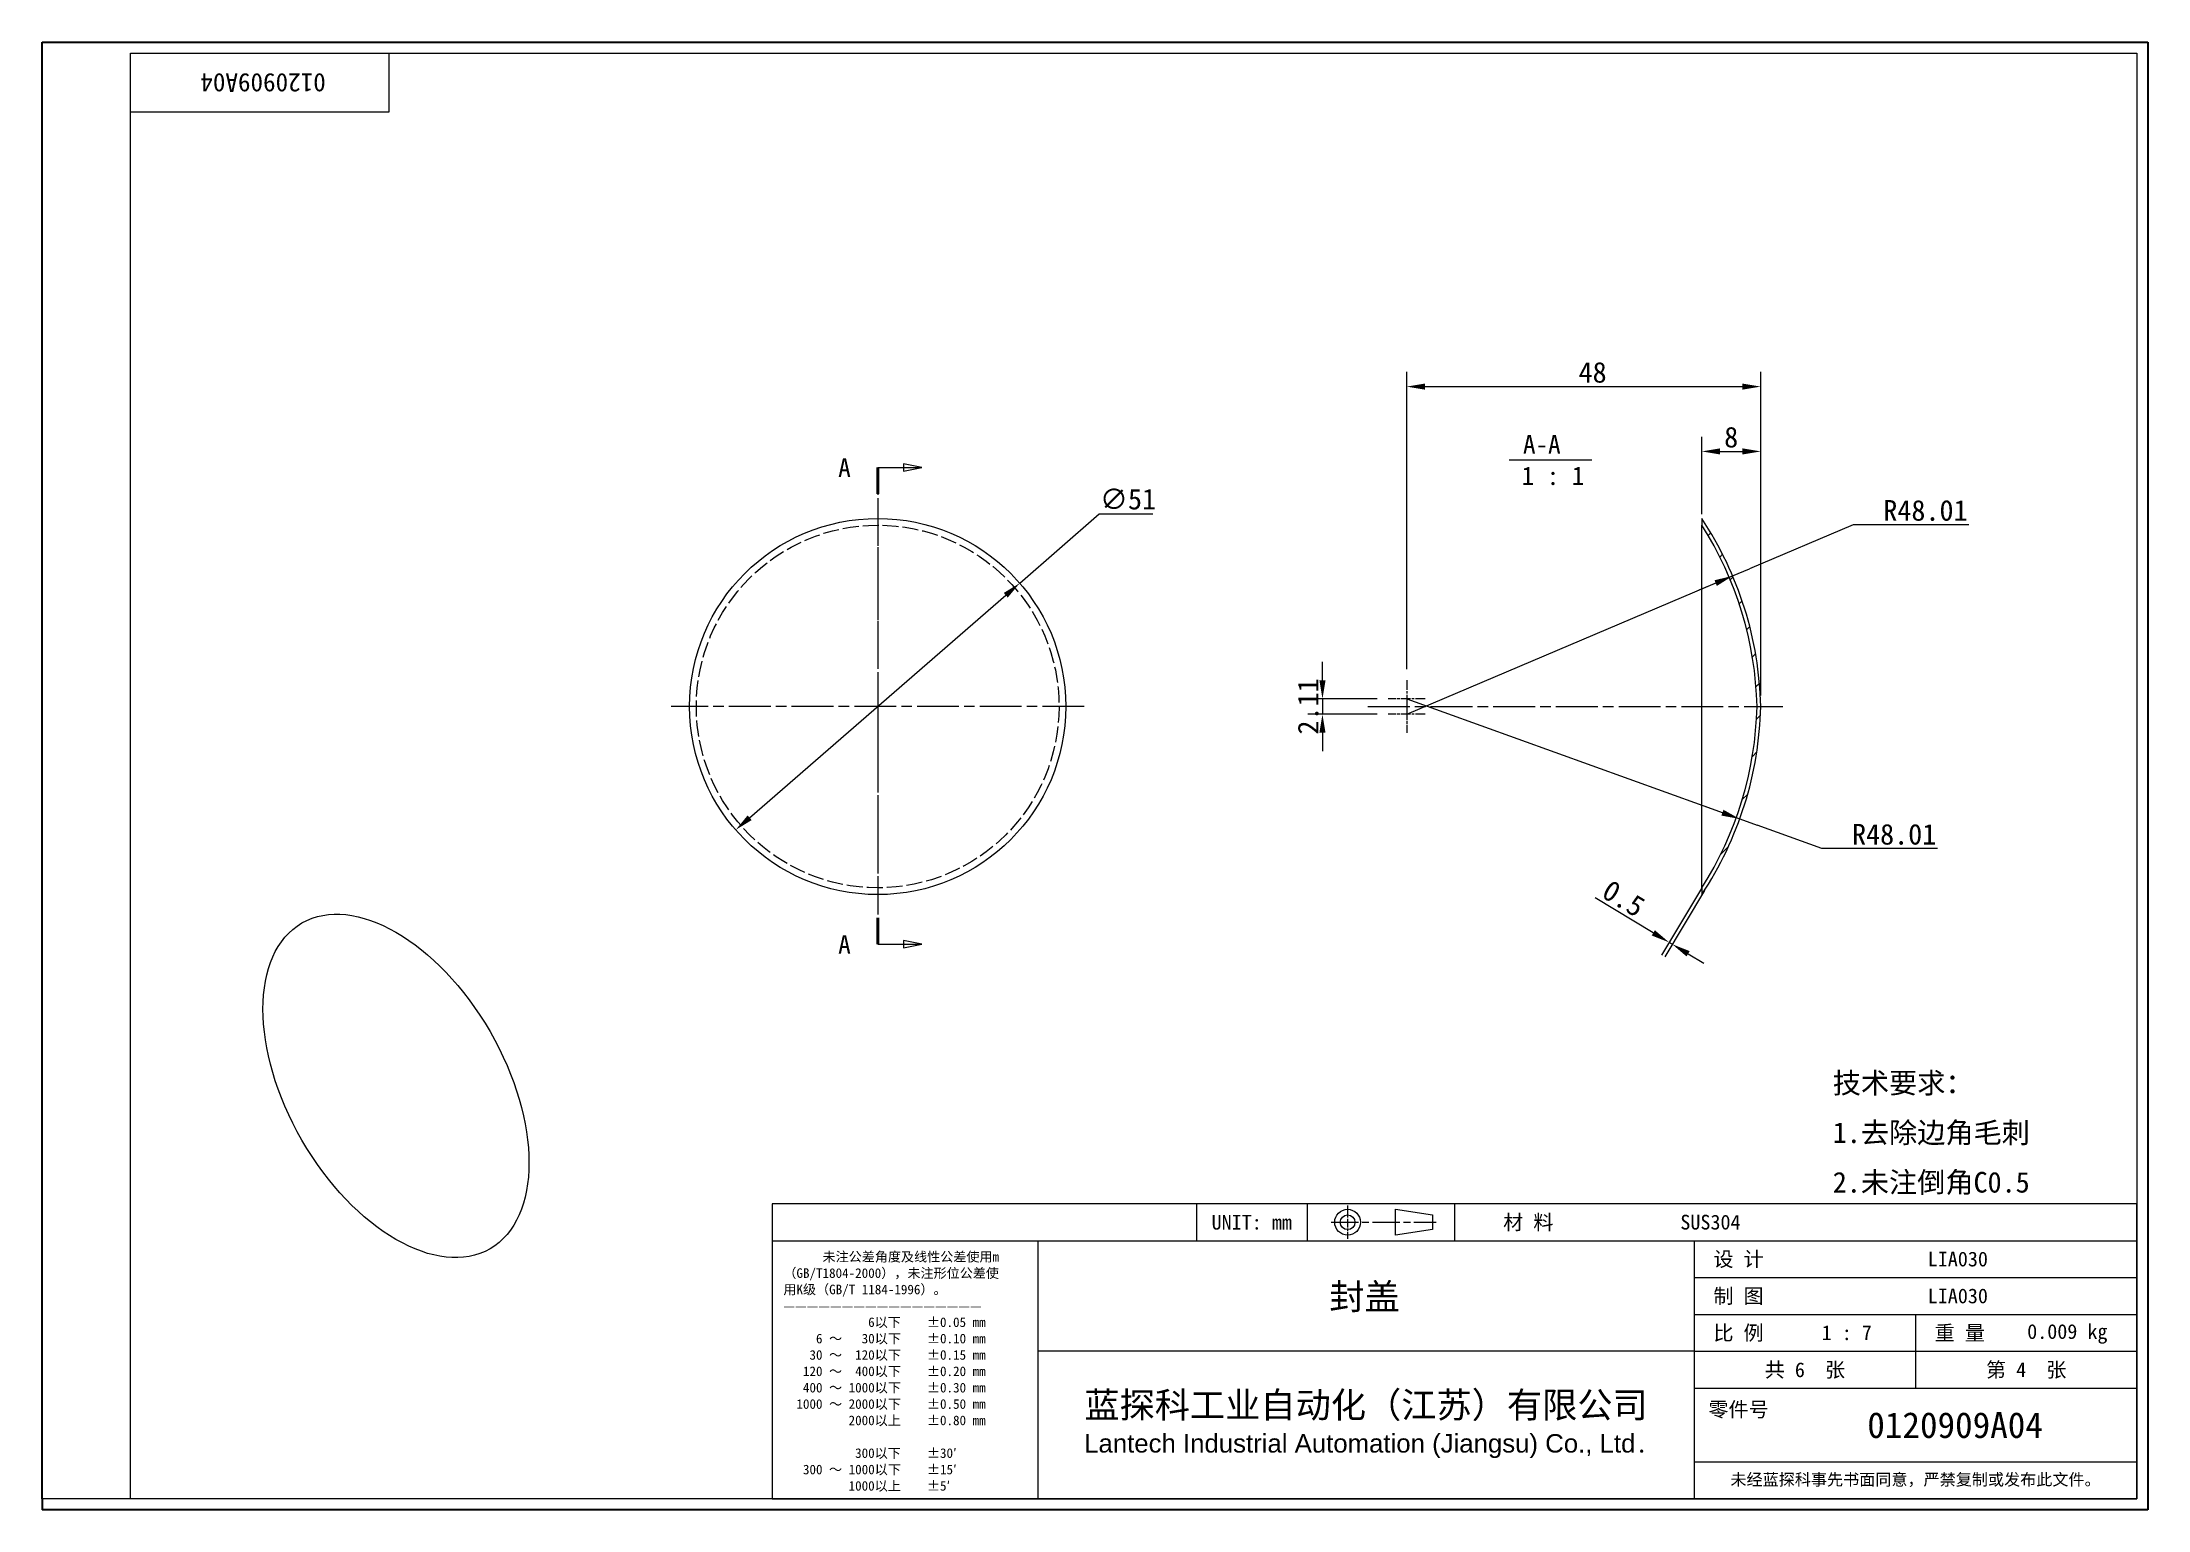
# Model space of a CAD drawing. Header units: millimetres. Extents: x 6 to 292, y 5 to 205.
import ezdxf
from ezdxf.enums import TextEntityAlignment as Align

# ---------------------------------------------------------------- set-up
doc = ezdxf.new("R2010")
doc.units = ezdxf.units.MM
doc.linetypes.add('CHAIN', pattern=[0.35429999999999995, 0.2362, -0.0295, 0.0591, -0.0295])
doc.linetypes.add('DASHED', pattern=[0.2067, 0.1654, -0.0413])
for name, color, linetype, lineweight in [('1', 7, 'Continuous', 18), ('剖面线 (ISO)', 7, 'Continuous', 18), ('可见 (ISO)', 7, 'Continuous', 25), ('图框 (ISO)', 7, 'Continuous', 35), ('标题 (ISO)', 7, 'Continuous', 25)]:
    doc.layers.add(name, color=color, linetype=linetype, lineweight=lineweight)
for name, color, linetype, lineweight, true_color in [('中心标记 (ISO)', 1, 'CHAIN', 18, 0xff0000), ('中心线 (ISO)', 1, 'CHAIN', 18, 0xff0000), ('剖切线 (ISO)', 7, 'CHAIN', 25, 0x008000), ('尺寸 (ISO)', 7, 'Continuous', 18, 0x008000), ('符号 (ISO)', 7, 'Continuous', 18, 0x008000), ('隐藏 (ISO)', 5, 'DASHED', 18, 0x0000ff)]:
    doc.layers.add(name, color=color, linetype=linetype, lineweight=lineweight, true_color=true_color)
doc.styles.add('HZ_33', font='simfang.ttf')
doc.styles.add('文本样式164', font='SimSun.ttf')
doc.styles.add('文本样式165', font='SimSun.ttf')
doc.styles.add('文本样式74', font='SimSun.ttf')
doc.styles.add('最新国标', font='simfang.ttf')
doc.styles.add('注释文本 (ISO)', font='simfang.ttf')
doc.dimstyles.new('默认 (GB)', dxfattribs={"dimtxt": 2.799999952316284, "dimasz": 2.5, "dimexe": 2, "dimexo": 1.5, "dimgap": 0.5, "dimtad": 1, "dimtoh": 1, "dimdsep": 46, "dimtxsty": '最新国标', "dimcen": 0.09, "dimdle": 10, "dimclrd": 256, "dimclre": 256, "dimclrt": 256, "dimaunit": 1, "dimadec": 3, "dimazin": 2, "dimtfac": 0.5357142686843872, "dimtdec": 3, "dimtmove": 0, "dimatfit": 3, "dimfxl": 0, "dimtolj": 1, "dimlwd": -1, "dimlwe": -1, "dimarcsym": 0})

# ---------------------------------------------------------------- blocks, each defined once
blk = doc.blocks.new('图框 最新国标')
at = {"layer": '图框 (ISO)'}
for p, q in [((5.999999999999996, 6.999999999999961), (5.999999999999979, 204.5000000000001)), ((5.999999999999979, 204.5000000000001), (291.4999999999999, 204.5000000000001)), ((291.4999999999999, 204.5000000000001), (291.5000000000001, 5.500000000000007)), ((5.999999999999996, 6.999999999999961), (5.999999999999996, 5.499999999999925)), ((5.999999999999996, 6.999999999999961), (5.999999999999996, 5.499999999999925)), ((291.5000000000001, 5.500000000000007), (5.999999999999979, 5.499999999999925))]:
    blk.add_line(p, q, dxfattribs=at)
at = {"layer": '图框 (ISO)', "color": 7, "linetype": 'Continuous', "lineweight": 25}
for p, q in [((17.99999999999978, 202.9999999999999), (290, 203.0000000000001)), ((17.99999999999971, 7.000000000000071), (17.99999999999978, 202.9999999999999)), ((17.99999999999978, 202.9999999999999), (289.9999999999999, 203.0000000000002)), ((52.99999999999977, 203.0000000000001), (52.99999999999977, 195.0000000000001)), ((290.0000000000001, 203.0000000000001), (290, 6.999999999999993)), ((289.9999999999999, 203.0000000000002), (290.0000000000001, 7.000000000000135)), ((52.99999999999977, 195.0000000000001), (17.99999999999978, 195.0000000000001)), ((290.0000000000001, 7.000000000000139), (5.999999999999979, 6.999999999999961)), ((290, 7.000000000000001), (17.99999999999969, 7.000000000000071))]:
    blk.add_line(p, q, dxfattribs=at)
at = {"layer": '图框 (ISO)', "style": '文本样式74'}
blk.add_attdef('零件代号_001', (44.4594969438627, 200.2499999999948), '', height=2.5, rotation=179.999999999966, dxfattribs=at)
blk = doc.blocks.new('标题栏 副本 副本 副本 最新国标')
at = {"layer": '标题 (ISO)'}
for p, q in [((381.9825300442657, -183.8442790827064), (196.9825300442657, -183.8442790827063)), ((196.9825300442657, -183.8442790827063), (196.9825300442657, -223.8442790827063)), ((254.4825300442657, -183.8442790827064), (254.4825300442657, -188.8442790827063)), ((269.4825300442657, -183.8442790827064), (269.4825300442657, -188.8442790827063)), ((281.4825300442657, -188.0942790827064), (281.4825300442657, -184.5942790827064)), ((281.4825300442657, -184.5942790827064), (286.4825300442657, -185.3442790827063)), ((286.4825300442657, -185.3442790827063), (286.4825300442657, -187.3442790827064)), ((289.4825300442657, -183.8442790827063), (289.4825300442657, -188.8442790827063)), ((381.9825300442658, -223.8442790827063), (381.9825300442657, -183.8442790827064)), ((383.4825300442657, -183.8442790827064), (383.4825300442657, -225.3442790827063)), ((286.4825300442657, -187.3442790827064), (281.4825300442657, -188.0942790827064)), ((196.9825300442657, -188.8442790827063), (381.9825300442657, -188.8442790827063)), ((232.9825300442657, -188.8442790827063), (232.9825300442657, -223.8442790827063)), ((321.9825300442658, -188.8442790827063), (321.9825300442658, -223.8442790827063)), ((321.9825300442658, -193.8442790827063), (381.9825300442657, -193.8442790827063)), ((321.9825300442658, -198.8442790827063), (381.9825300442657, -198.8442790827063)), ((351.9825300442658, -198.8442790827063), (351.9825300442658, -208.8442790827063)), ((321.9825300442658, -203.8442790827063), (232.9825300442657, -203.8442790827063)), ((321.9825300442658, -203.8442790827063), (381.9825300442657, -203.8442790827063)), ((321.9825300442658, -208.8442790827063), (381.9825300442658, -208.8442790827063)), ((321.9825300442658, -218.8442790827063), (381.9825300442658, -218.8442790827063)), ((196.9825300442657, -223.8442790827063), (381.9825300442658, -223.8442790827063)), ((383.4825300442657, -225.3442790827063), (196.9825300442657, -225.3442790827063))]:
    blk.add_line(p, q, dxfattribs=at)
at = {"layer": '标题 (ISO)', "linetype": 'CHAIN', "ltscale": 5.000333309173584}
blk.add_line((274.9825300442657, -184.0942790827063), (274.9825300442657, -188.5942790827064), dxfattribs=at)
at = {"layer": '标题 (ISO)', "linetype": 'CHAIN', "ltscale": 15.83460521697998}
blk.add_line((272.7325300442657, -186.3442790827064), (286.9825300442657, -186.3442790827064), dxfattribs=at)
at = {"layer": '标题 (ISO)'}
for radius in [1.75, 1]:
    blk.add_circle((274.9825300442657, -186.3442790827064), radius, dxfattribs=at)
at = {"layer": '1', "style": '文本样式164'}
for s, p in [('UNIT: mm', (261.9825300442657, -186.3442790827064)), ('材 料', (299.4825300442657, -186.3442790827064)), ('设 计', (327.9825300442658, -191.3442790827063)), ('制 图', (327.9825300442657, -196.3442790827063)), ('比 例', (327.9825300442658, -201.3442790827064)), ('重 量', (357.9825300442658, -201.3442790827063)), ('共 6  张', (336.9825300442658, -206.3442790827063)), ('第 4  张', (366.9825300442658, -206.3442790827064))]:
    blk.add_text(s, height=2.000000029802322, dxfattribs=at).set_placement(p, align=Align.MIDDLE_CENTER)
at = {"layer": '标题 (ISO)', "style": '注释文本 (ISO)'}
for s, insert, char_height, attachment_point, line_spacing_factor in [('\\fSimSun|b0|i0;{\\H1.3000;      未注公差角度及线性公差使用m\\P}\\fSimSun|b0|i0;{\\H1.3000;（GB/T1804-2000），未注形位公差使\\P}\\fSimSun|b0|i0;{\\H1.3000;用K级（GB/T 1184-1996）。\\P}\\fSimSun|b0|i0;{\\H1.3000;—————————————————\\P}\\fSimSun|b0|i0;{\\H1.3000;             6以下    ±0.05 mm\\P}\\fSimSun|b0|i0;{\\H1.3000;     6 ～   30以下    ±0.10 mm\\P}\\fSimSun|b0|i0;{\\H1.3000;    30 ～  120以下    ±0.15 mm\\P}\\fSimSun|b0|i0;{\\H1.3000;   120 ～  400以下    ±0.20 mm\\P}\\fSimSun|b0|i0;{\\H1.3000;   400 ～ 1000以下    ±0.30 mm\\P}\\fSimSun|b0|i0;{\\H1.3000;  1000 ～ 2000以下    ±0.50 mm\\P}\\fSimSun|b0|i0;{\\H1.3000;          2000以上    ±0.80 mm\\P}\\fSimSun|b0|i0;{\\H1.3000;\\P}\\fSimSun|b0|i0;{\\H1.3000;           300以下    ±30′\\P}\\fSimSun|b0|i0;{\\H1.3000;   300 ～ 1000以下    ±15′\\P}\\fSimSun|b0|i0;{\\H1.3000;          1000以上    ±5′}', (198.4825300442657, -206.6293667699801), 1.299999952316284, 4, 1.023912906646729), ('{\\fMicrosoft YaHei|b0|i0|c134|p34;\\H1.75x;蓝探科工业自动化（江苏）有限公司\\P\\fArial|b0|i0|c0|p34;\\H0.71429x;Lantech Industrial Automation (Jiangsu) Co., Ltd\\fFangSong|b0|i0|c134|p49;.\\H1.15195x; }', (277.4825300442657, -213.8442790827063), 2.000000029802322, 5, 0.9786954522132874)]:
    blk.add_mtext(s, dxfattribs=dict(at, insert=insert, char_height=char_height, attachment_point=attachment_point, line_spacing_factor=line_spacing_factor))
at = {"layer": '标题 (ISO)', "attachment_point": 5, "style": '注释文本 (ISO)'}
for s, insert, char_height in [('\\fFangSong|b0|i0;零件号', (327.9825300442658, -211.8442790827063), 2.000000029802322), ('\\fSimSun|b0|i0;{\\H1.6000;未经蓝探科事先书面同意，严禁复制或发布此文件。}', (351.9825300442658, -221.3442790827063), 1.599999964237213)]:
    blk.add_mtext(s, dxfattribs=dict(at, insert=insert, char_height=char_height))
at = {"layer": '标题 (ISO)'}
for tag, p, height, style in [('材料_001', (320.093958597302, -187.332850526131), 2.000000029802322, '注释文本 (ISO)'), ('设计人_001', (353.6339585974697, -192.332850526131), 2.000000029802322, '注释文本 (ISO)'), ('库存编号_001', (272.5062732917575, -198.1724912884412), 3.499999940395355, '文本样式165'), ('设计人_001', (353.6339585974697, -197.332850526131), 2.000000029802322, '注释文本 (ISO)'), ('视图比例_001', (339.2568157429372, -202.3271362403927), 2.000000029802322, '注释文本 (ISO)'), ('质量\\P3;_001', (367.1196728768377, -202.1614219432737), 2.000000029802322, '注释文本 (ISO)'), ('零件代号_001', (345.4392345364698, -215.594279052904), 3.499999940395355, '文本样式165')]:
    blk.add_attdef(tag, p, '', height=height, dxfattribs=dict(at, style=style))
blk = doc.blocks.new('*D5')
at = {"layer": 'Defpoints', "color": 0, "transparency": 16777216}
for p in [(138.5383376086155, 131.1451150388636), (100.0385831975212, 97.69711195519024)]:
    blk.add_point(p, dxfattribs=at)
at = {"layer": '尺寸 (ISO)', "color": 116, "true_color": 0x00803f, "transparency": 16777216}
for p, q in [((138.5383376086155, 131.1451150388636), (149.3372099199385, 140.5270116222154)), ((149.3372099199385, 140.5270116222154), (156.6052097321935, 140.5270116222154)), ((101.9258260608102, 99.33671994948794), (136.6510947453266, 129.5055070445659))]:
    blk.add_line(p, q, dxfattribs=at)
for points in [[(136.3778267462769, 129.8200475217807), (136.9243627443762, 129.190966567351), (138.5383376086155, 131.1451150388636)], [(101.6525580617605, 99.65126042670276), (102.1990940598598, 99.02217947227312), (100.0385831975212, 97.69711195519024)]]:
    blk.add_solid(points, dxfattribs=at)
at = {"layer": '尺寸 (ISO)', "transparency": 16777216, "insert": (153.221209826066, 142.5230115807162), "char_height": 2.799999952316284, "attachment_point": 5, "style": '最新国标'}
blk.add_mtext('\\A1;∅51', dxfattribs=at)
blk = doc.blocks.new('二维转换剖视图0')
at = {"layer": '剖切线 (ISO)', "linetype": 'CHAIN', "ltscale": 15.67206192016602}
blk.add_line((119.2884604030683, 146.8274568276755), (119.2884604030683, 82.19611945304231), dxfattribs=at)
at = {"layer": '剖切线 (ISO)', "linetype": 'Continuous', "lineweight": 50}
for p, q in [((119.2884604030683, 146.8274568276755), (119.2884604030683, 143.2748453797894)), ((119.2884604030683, 85.74873090092842), (119.2884604030683, 82.19611945304231))]:
    blk.add_line(p, q, dxfattribs=at)
at = {"layer": '剖切线 (ISO)', "linetype": 'Continuous'}
for p, q in [((119.2884604030683, 146.8274568276755), (122.7884604030683, 146.8274568276755)), ((125.2884604030683, 146.8274568276755), (122.7884604030683, 147.3274568276755)), ((122.7884604030683, 147.3274568276755), (122.7884604030683, 146.3274568276756)), ((122.7884604030683, 146.8274568276755), (125.2884604030683, 146.8274568276755)), ((122.7884604030683, 146.3274568276756), (125.2884604030683, 146.8274568276755)), ((119.2884604030683, 82.19611945304231), (122.7884604030683, 82.19611945304231)), ((125.2884604030683, 82.19611945304231), (122.7884604030683, 82.69611945304231)), ((122.7884604030683, 82.69611945304231), (122.7884604030683, 81.69611945304233)), ((122.7884604030683, 82.19611945304231), (125.2884604030683, 82.19611945304231)), ((122.7884604030683, 81.69611945304233), (125.2884604030683, 82.19611945304231))]:
    blk.add_line(p, q, dxfattribs=at)
at = {"layer": '剖切线 (ISO)', "linetype": 'Continuous', "flags": 128}
for points in [[(122.7884603434637, 146.3274560034356), (125.2884606414869, 146.8274579107842), (122.7884603434637, 147.327457433947), (122.7884603434637, 146.3274560034356)], [(122.7884603434637, 81.69612026811453), (125.2884606414869, 82.19611979127737), (122.7884603434637, 82.69611931444021), (122.7884603434637, 81.69612026811453)]]:
    blk.add_lwpolyline(points, dxfattribs=at)
at = {"layer": '剖切线 (ISO)'}
for points in [[(122.7884603434637, 146.3274560034356), (125.2884606414869, 146.8274579107842), (122.7884603434637, 147.327457433947), (122.7884603434637, 146.3274560034356)], [(122.7884603434637, 81.69612026811453), (125.2884606414869, 82.19611979127737), (122.7884603434637, 82.69611931444021), (122.7884603434637, 81.69612026811453)]]:
    blk.add_solid(points, dxfattribs=at)
at = {"layer": '剖切线 (ISO)', "char_height": 2.5, "attachment_point": 7, "style": 'HZ_33'}
for insert in [(113.933115400846, 145.5482170241229), (113.933115400846, 80.91687964948969)]:
    blk.add_mtext('A', dxfattribs=dict(at, insert=insert))
blk = doc.blocks.new('*D7')
at = {"layer": 'Defpoints', "color": 0, "transparency": 16777216}
for p in [(235.2014682442276, 132.1286605365454), (191.007373091839, 113.3671919283994)]:
    blk.add_point(p, dxfattribs=at)
at = {"layer": '尺寸 (ISO)', "color": 116, "true_color": 0x00803f, "transparency": 16777216}
for p, q in [((251.5535786549328, 139.070529242976), (237.5026893947544, 133.1055849022811)), ((267.2132979503843, 139.070529242976), (251.5535786549328, 139.070529242976)), ((191.007373091839, 113.3671919283994), (235.2014682442276, 132.1286605365454)), ((235.2014682442276, 132.1286605365454), (237.5026893947544, 133.1055849022811)), ((232.9002470937008, 131.1517361708097), (230.599025943174, 130.174811805074))]:
    blk.add_line(p, q, dxfattribs=at)
blk.add_solid([(232.7374263660782, 131.5352730292308), (233.0630678213234, 130.7681993123886), (235.2014682442276, 132.1286605365454)], dxfattribs=at)
at = {"layer": '尺寸 (ISO)', "transparency": 16777216, "insert": (261.3412981132742, 140.9945292184684), "char_height": 2.799999952316284, "attachment_point": 5, "style": '最新国标'}
blk.add_mtext('\\A1;R48.01', dxfattribs=at)
blk = doc.blocks.new('*D8')
at = {"layer": 'Defpoints', "color": 0, "transparency": 16777216}
for p in [(191.007373091839, 115.4750350656543), (236.1684550824313, 99.17818186904546)]:
    blk.add_point(p, dxfattribs=at)
at = {"layer": '尺寸 (ISO)', "color": 116, "true_color": 0x00803f, "transparency": 16777216}
for p, q in [((191.007373091839, 115.4750350656543), (236.1684550824313, 99.17818186904546)), ((233.8168821698267, 100.0267717798413), (231.4653092572221, 100.8753616906371)), ((236.1684550824313, 99.17818186904546), (238.5200279950359, 98.32959195824967)), ((247.312475680826, 95.15674438998207), (238.5200279950359, 98.32959195824967)), ((262.9721949762775, 95.15674438998207), (247.312475680826, 95.15674438998207))]:
    blk.add_line(p, q, dxfattribs=at)
blk.add_solid([(233.958313821626, 100.4187005986087), (233.6754505180274, 99.63484296107383), (236.1684550824313, 99.17818186904546)], dxfattribs=at)
at = {"layer": '尺寸 (ISO)', "transparency": 16777216, "insert": (257.1001951391674, 97.08074436547444), "char_height": 2.799999952316284, "attachment_point": 5, "style": '最新国标'}
blk.add_mtext('\\A1;R48.01', dxfattribs=at)
blk = doc.blocks.new('*D9')
at = {"layer": 'Defpoints', "color": 0, "transparency": 16777216}
for p in [(239.0073730918391, 157.7936943441974), (191.007373091839, 117.9750350656543), (239.0073730918391, 114.4211134970269)]:
    blk.add_point(p, dxfattribs=at)
at = {"layer": '尺寸 (ISO)', "color": 116, "true_color": 0x00803f, "transparency": 16777216}
for p, q in [((191.007373091839, 119.4750350656543), (191.007373091839, 159.7936943441974)), ((193.507373091839, 157.7936943441974), (236.5073730918391, 157.7936943441974)), ((239.0073730918391, 115.9211134970269), (239.0073730918391, 159.7936943441974))]:
    blk.add_line(p, q, dxfattribs=at)
for points in [[(193.507373091839, 158.210361010864), (193.507373091839, 157.3770276775307), (191.007373091839, 157.7936943441974)], [(236.5073730918391, 158.210361010864), (236.5073730918391, 157.3770276775307), (239.0073730918391, 157.7936943441974)]]:
    blk.add_solid(points, dxfattribs=at)
at = {"layer": '尺寸 (ISO)', "transparency": 16777216, "insert": (216.2146004875681, 159.7096943199117), "char_height": 2.799999952316284, "attachment_point": 5, "style": '最新国标'}
blk.add_mtext('\\A1;48', dxfattribs=at)
blk = doc.blocks.new('*D10')
at = {"layer": 'Defpoints', "color": 0, "transparency": 16777216}
for p in [(239.0073730918391, 149.0062393107189), (231.007373091839, 139.0062393107189), (239.0073730918391, 114.4211134970269)]:
    blk.add_point(p, dxfattribs=at)
at = {"layer": '尺寸 (ISO)', "color": 116, "true_color": 0x00803f, "transparency": 16777216}
for p, q in [((231.007373091839, 140.5062393107189), (231.007373091839, 151.0062393107189)), ((233.507373091839, 149.0062393107189), (236.5073730918391, 149.0062393107189)), ((239.0073730918391, 115.9211134970269), (239.0073730918391, 151.0062393107189))]:
    blk.add_line(p, q, dxfattribs=at)
for points in [[(233.507373091839, 149.4229059773855), (233.507373091839, 148.5895726440522), (231.007373091839, 149.0062393107189)], [(236.5073730918391, 149.4229059773855), (236.5073730918391, 148.5895726440522), (239.0073730918391, 149.0062393107189)]]:
    blk.add_solid(points, dxfattribs=at)
at = {"layer": '尺寸 (ISO)', "transparency": 16777216, "insert": (235.0073730918391, 150.9222392864332), "char_height": 2.799999952316284, "attachment_point": 5, "style": '最新国标'}
blk.add_mtext('\\A1;8', dxfattribs=at)
blk = doc.blocks.new('*D11')
at = {"layer": 'Defpoints', "color": 0, "transparency": 16777216}
for p in [(231.7389125816177, 91.01481345043958), (232.1674557561152, 90.75746346683475), (227.0192025013097, 82.18451249156458)]:
    blk.add_point(p, dxfattribs=at)
at = {"layer": '尺寸 (ISO)', "color": 116, "true_color": 0x00803f, "transparency": 16777216}
for p, q in [((230.9666745933969, 89.72887080414905), (225.5610086758512, 80.72727228011543)), ((231.3952177678943, 89.47152082054423), (225.9895518503486, 80.46992229651057)), ((224.4474215829947, 83.72892578887081), (216.5637360015955, 88.4632594006436)), ((227.0192025013097, 82.18451249156458), (226.5906593268123, 82.44186247516943)), ((229.1624402451272, 80.89744917786321), (231.3056779889448, 79.61038586416184))]:
    blk.add_line(p, q, dxfattribs=at)
for points in [[(224.6619321352783, 84.08613207950705), (224.2329110307112, 83.37171949823457), (226.5906593268123, 82.44186247516943)], [(229.3769507974108, 81.25465546849945), (228.9479296928437, 80.54024288722697), (227.0192025013097, 82.18451249156458)]]:
    blk.add_solid(points, dxfattribs=at)
at = {"layer": '尺寸 (ISO)', "transparency": 16777216, "insert": (220.4244838339938, 88.3890599982396), "char_height": 2.799999952316284, "attachment_point": 5, "rotation": 329.014219786161, "style": '最新国标'}
blk.add_mtext('\\A1;0.5', dxfattribs=at)
blk = doc.blocks.new('*D12')
at = {"layer": 'Defpoints', "color": 0, "transparency": 16777216}
for p in [(188.5073730918391, 115.4750350656544), (179.5893530772924, 113.3671919283995), (188.5073730918391, 113.3671919283995)]:
    blk.add_point(p, dxfattribs=at)
at = {"layer": '尺寸 (ISO)', "color": 116, "true_color": 0x00803f, "transparency": 16777216}
for p, q in [((179.5893530772924, 117.9750350656544), (179.5893530772924, 120.4750350656544)), ((187.0073730918391, 115.4750350656544), (177.5893530772924, 115.4750350656544)), ((179.5893530772924, 115.4750350656544), (179.5893530772924, 113.3671919283995)), ((187.0073730918391, 113.3671919283995), (177.5893530772924, 113.3671919283995)), ((179.5893530772924, 110.8671919283995), (179.5893530772924, 108.3671919283995))]:
    blk.add_line(p, q, dxfattribs=at)
for points in [[(179.1726864106257, 117.9750350656544), (180.006019743959, 117.9750350656544), (179.5893530772924, 115.4750350656544)], [(179.1726864106257, 110.8671919283995), (180.006019743959, 110.8671919283995), (179.5893530772924, 113.3671919283995)]]:
    blk.add_solid(points, dxfattribs=at)
at = {"layer": '尺寸 (ISO)', "transparency": 16777216, "insert": (177.6653531018, 114.4211134970269), "char_height": 2.799999952316284, "attachment_point": 5, "rotation": 90, "style": '最新国标'}
blk.add_mtext('\\A1;2.11', dxfattribs=at)

msp = doc.modelspace()

# ---------------------------------------------------------------- hatches: boundary and pattern name
at = {"layer": '剖面线 (ISO)'}
h = msp.add_hatch(dxfattribs=at)
h.set_pattern_fill('ANSI31', color=256, scale=25.4, style=0)
h.set_pattern_definition([(45, (0, 0), (-2.245064030267288, 2.245064030267288), [])])
edge = h.paths.add_edge_path()
edge.add_ellipse((191.0073730918391, 115.4750350656543), major_axis=(-1.053921568627427, -47.49999999999996), ratio=1, start_angle=58.61215573271773, end_angle=90)
edge.add_ellipse((191.0073730918391, 113.3671919283995), major_axis=(25.63904738231938, -39.99999999999996), ratio=1, start_angle=58.61215573271767, end_angle=90)
edge.add_line((231.007373091839, 139.0062393107189), (231.007373091839, 139.9211134970269))
edge.add_ellipse((191.0073730918391, 113.3671919283995), major_axis=(-1.053921568627417, 47.99999999999991), ratio=1, start_angle=270, end_angle=302.32029338512723, ccw=False)
edge.add_ellipse((191.007373091839, 115.4750350656543), major_axis=(26.55392156862745, 40.00000000000001), ratio=1, start_angle=270, end_angle=302.3202933851271, ccw=False)
edge.add_line((231.007373091839, 88.92111349702688), (231.007373091839, 89.83598768333496))

# ---------------------------------------------------------------- linework, layer by layer
at = {"layer": '中心标记 (ISO)', "ltscale": 23.99096870422363}
for p, q in [((119.2884604030683, 142.4211134970269), (119.2884604030683, 86.42111349702688)), ((147.2884604030683, 114.4211134970269), (91.28846040306829, 114.4211134970269))]:
    msp.add_line(p, q, dxfattribs=at)
at = {"layer": '中心标记 (ISO)', "ltscale": 5.55593729019165}
for p, q in [((191.007373091839, 117.9750350656543), (191.007373091839, 112.9750350656543)), ((193.507373091839, 115.4750350656543), (188.507373091839, 115.4750350656543)), ((191.007373091839, 115.8671919283994), (191.007373091839, 110.8671919283994)), ((193.507373091839, 113.3671919283994), (188.507373091839, 113.3671919283994))]:
    msp.add_line(p, q, dxfattribs=at)
at = {"layer": '中心线 (ISO)', "ltscale": 23.99096870422363}
msp.add_line((185.7490599824204, 114.4211134970271), (242.0073730918391, 114.4211134970268), dxfattribs=at)
at = {"layer": '可见 (ISO)'}
for p, q in [((231.007373091839, 139.9211134970269), (231.007373091839, 139.0062393107189)), ((231.007373091839, 89.83598768333493), (231.007373091839, 139.0062393107189)), ((231.007373091839, 89.83598768333493), (231.007373091839, 88.92111349702688))]:
    msp.add_line(p, q, dxfattribs=at)
msp.add_circle((119.2884604030683, 114.4211134970269), 25.5, dxfattribs=at)
for centre, radius, start, end in [((191.007373091839, 113.3671919283994), 48.01156892534151, 1.257824099639161, 33.57811748476642), ((191.007373091839, 113.3671919283994), 47.51169067369439, 1.271060032337445, 32.6589042996197), ((191.007373091839, 115.4750350656543), 47.51169067369439, 327.3410957003803, 358.7289399676626), ((191.007373091839, 115.4750350656543), 48.01156892534151, 326.4218825152336, 358.7421759003608)]:
    msp.add_arc(centre, radius, start, end, dxfattribs=at)
msp.add_ellipse((53.97674759498926, 62.9861356641349), major_axis=(-12.75000000000416, 22.08364779650079), ratio=0.5773502691897114, dxfattribs=at)
at = {"layer": '符号 (ISO)'}
msp.add_line((204.8908977370633, 147.8604850615924), (216.1189679961575, 147.8604850615924), dxfattribs=at)
at = {"layer": '隐藏 (ISO)', "ltscale": 13.11103439331055}
msp.add_circle((119.2884604030683, 114.4211134970269), 24.58512581369195, dxfattribs=at)

# ---------------------------------------------------------------- block references
msp.add_blockref('图框 最新国标', (0, 0)).add_auto_attribs({'零件代号_001': '0120909A04'})
ref = msp.add_blockref('标题栏 副本 副本 副本 最新国标', (-91.98253004426559, 230.8442790827062))
ref.add_attrib('零件代号_001', '0120909A04', (253.4567044922042, 15.25000002980224), dxfattribs={"layer": '标题 (ISO)', "height": 3.499999940395355, "style": '文本样式165'})
ref.add_attrib('库存编号_001', '封盖', (180.5237432474918, 32.671787794265), dxfattribs={"layer": '标题 (ISO)', "height": 3.499999940395355, "style": '文本样式165'})
ref.add_attrib('质量\\P3;_001', '0.009 kg', (275.1371428325721, 28.68285713943249), dxfattribs={"layer": '标题 (ISO)', "height": 2.000000029802322, "style": '注释文本 (ISO)'})
ref.add_attrib('视图比例_001', '1 : 7', (247.2742856986716, 28.51714284231346), dxfattribs={"layer": '标题 (ISO)', "height": 2.000000029802322, "style": '注释文本 (ISO)'})
ref.add_attrib('设计人_001', 'LIA030', (261.6514285532041, 38.51142855657526), dxfattribs={"layer": '标题 (ISO)', "height": 2.000000029802322, "style": '注释文本 (ISO)'})
ref.add_attrib('设计人_001', 'LIA030', (261.6514285532041, 33.51142855657523), dxfattribs={"layer": '标题 (ISO)', "height": 2.000000029802322, "style": '注释文本 (ISO)'})
ref.add_attrib('材料_001', 'SUS304', (228.1114285530364, 43.51142855657526), dxfattribs={"layer": '标题 (ISO)', "height": 2.000000029802322, "style": '注释文本 (ISO)'})
at = {"layer": '剖切线 (ISO)'}
msp.add_blockref('二维转换剖视图0', (0, 0), dxfattribs=at)

# ---------------------------------------------------------------- texts
at = {"layer": '符号 (ISO)', "char_height": 2.5, "attachment_point": 7, "style": 'HZ_33'}
for s, insert in [('A-A ', (206.7782428212058, 148.7217073585456)), (' 1 : 1', (204.8908977370633, 144.4115433353548))]:
    msp.add_mtext(s, dxfattribs=dict(at, insert=insert))
at = {"layer": '符号 (ISO)', "insert": (248.7771033150525, 56.47949206935473), "char_height": 2.800000011920929, "width": 29.34268951416016, "attachment_point": 4, "line_spacing_factor": 1.441304445266724, "style": '注释文本 (ISO)'}
msp.add_mtext('\\fFangSong|b0|i0;{\\H2.8000;技术要求：\\P}\\fFangSong|b0|i0;{\\H2.8000;1.去除边角毛刺\\P}\\fFangSong|b0|i0;{\\H2.8000;2.未注倒角C0.5\\P}', dxfattribs=at)

# ---------------------------------------------------------------- dimensions: what is measured, and where the dimension line sits
at = {"layer": '尺寸 (ISO)', "color": 116, "true_color": 0x00803f}
for base, p1, p2, angle, override, picture, middle in [((239.0073730918391, 157.7936943441974), (191.007373091839, 117.9750350656543), (239.0073730918391, 114.4211134970269), 180, {"dimgap": 0.5, "dimtoh": 0, "dimdec": 2, "dimtol": 0, "dimlim": 0, "dimtp": 0, "dimtm": -0, "dimtdec": 3, "dimtofl": 0, "dimatfit": 1}, '*D9', (216.2146004875681, 157.7936943441974)), ((239.0073730918391, 149.0062393107189), (231.007373091839, 139.0062393107189), (239.0073730918391, 114.4211134970269), 180, {"dimgap": 0.5, "dimtoh": 0, "dimdec": 2, "dimtol": 0, "dimlim": 0, "dimtp": 0, "dimtm": -0, "dimtdec": 3, "dimtofl": 0, "dimatfit": 1}, '*D10', (235.0073730918391, 149.0062393107189)), ((179.5893530772924, 113.3671919283995), (188.507373091839, 115.4750350656543), (188.507373091839, 113.3671919283994), 90, {"dimgap": 0.5, "dimtoh": 0, "dimdec": 2, "dimtol": 0, "dimlim": 0, "dimtp": 0, "dimtm": -0, "dimtdec": 3, "dimtofl": 1, "dimatfit": 1}, '*D12', (179.5893530772924, 114.4211134970269)), ((227.0192025013097, 82.18451249156458), (231.7389125816177, 91.01481345043959), (232.1674557561152, 90.75746346683472), 149.014219786161, {"dimgap": 0.5, "dimtoh": 0, "dimdec": 2, "dimtol": 0, "dimlim": 0, "dimtp": 0, "dimtm": -0, "dimtdec": 3, "dimtofl": 1, "dimatfit": 1}, '*D11', (219.4339599203864, 86.73962425160788))]:
    dim = msp.add_linear_dim(base=base, p1=p1, p2=p2, angle=angle, dimstyle='默认 (GB)', override=override, dxfattribs=at)
    dim.commit()
    dim.dimension.update_dxf_attribs({"geometry": picture, "text_midpoint": middle, "dimtype": 160})
dim = msp.add_diameter_dim_2p(p1=(100.0385831975212, 97.69711195519024), p2=(138.5383376086155, 131.1451150388636), dimstyle='默认 (GB)', override={"dimgap": 0.5, "dimtih": 1, "dimdec": 2, "dimlfac": 1.000000000000001, "dimtol": 0, "dimlim": 0, "dimtp": 0, "dimtm": -0, "dimtdec": 3, "dimatfit": 2}, dxfattribs=at)
dim.commit()
dim.dimension.update_dxf_attribs({"geometry": '*D5', "text_midpoint": (153.221209826066, 140.5270116222154), "dimtype": 163})
for center, mpoint, override, picture, middle in [((191.007373091839, 113.3671919283994), (235.2014682442276, 132.1286605365454), {"dimgap": 0.5, "dimtih": 1, "dimdec": 2, "dimlfac": 1, "dimcen": 0, "dimtol": 0, "dimlim": 0, "dimtp": 0, "dimtm": -0, "dimtdec": 3}, '*D7', (261.3412981132742, 139.070529242976)), ((191.007373091839, 115.4750350656543), (236.1684550824313, 99.17818186904546), {"dimgap": 0.5, "dimtih": 1, "dimdec": 2, "dimlfac": 0.9999999999999996, "dimcen": 0, "dimtol": 0, "dimlim": 0, "dimtp": 0, "dimtm": -0, "dimtdec": 3}, '*D8', (257.1001951391674, 95.15674438998207))]:
    dim = msp.add_radius_dim(center=center, mpoint=mpoint, dimstyle='默认 (GB)', override=override, dxfattribs=at)
    dim.commit()
    dim.dimension.update_dxf_attribs({"geometry": picture, "text_midpoint": middle, "dimtype": 164})

doc.saveas('drawing.dxf')
